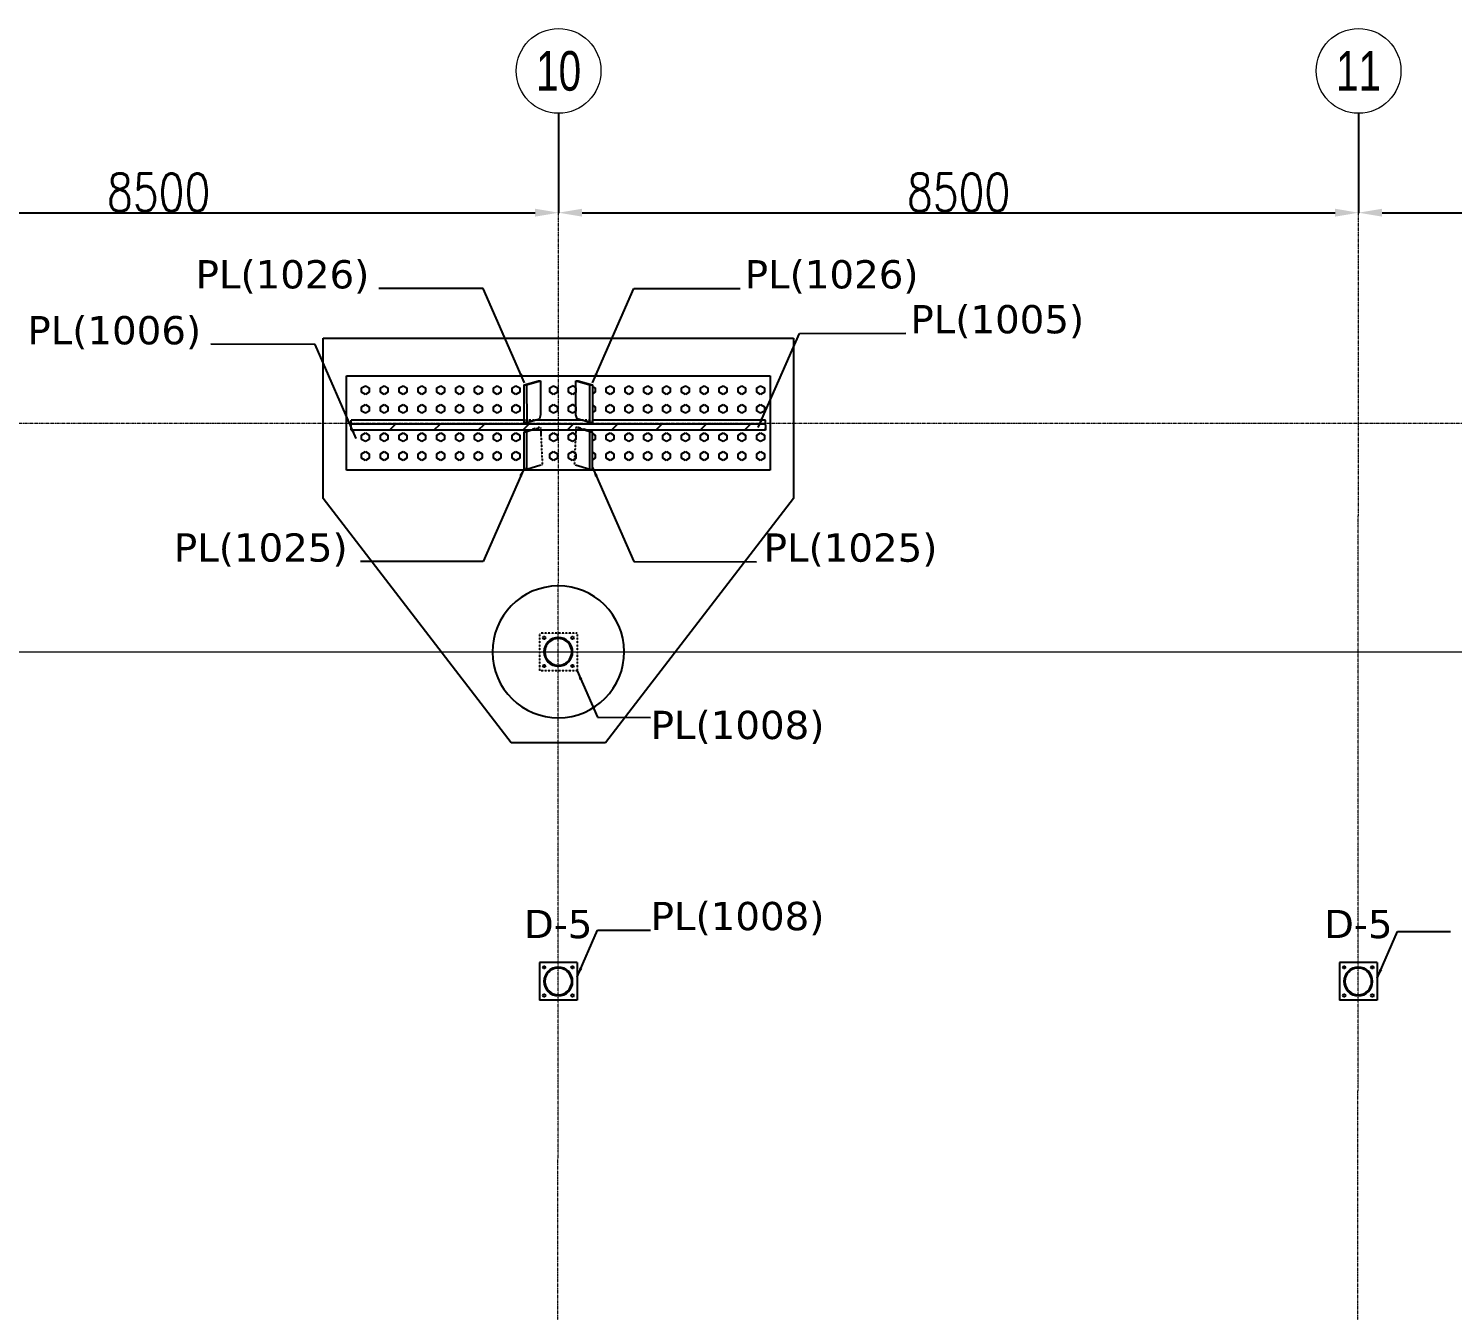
# Model space of a CAD drawing. Header units: millimetres. Extents: x -9024 to 102491, y -15825 to 35267.
# Drawn here: x 36712 to 51843, y 20935 to 34550 of the extents above; entities that cross this region are included whole.
import ezdxf
from ezdxf.enums import TextEntityAlignment as Align

# ---------------------------------------------------------------- set-up
doc = ezdxf.new("R2010")
doc.units = ezdxf.units.MM
doc.linetypes.add('DXK_LINE_DOT2', pattern=[3.9198, 1.9599, -1.9599])
doc.linetypes.add('Grid Line', pattern=[3.33375, 1.905, -0.47625, 0.47625, -0.47625])
doc.layers.add('COTAS', color=8, linetype='Continuous')
doc.layers.add('TEXTO GENERAL', color=3, linetype='Continuous')
doc.layers.add('E_EJES', color=8, linetype='Continuous', lineweight=9)
doc.layers.add('E_EJES-1', color=8, linetype='Grid Line', lineweight=9)
doc.styles.add('CNI_COTAS', font='romans.shx', dxfattribs={"width": 0.8})
doc.styles.add('Swis721 LtCn BT_1', font='swisscl.ttf', dxfattribs={"height": 0.42})
doc.styles.add('TEXTO GENERAL', font='verdana.ttf', dxfattribs={"height": 0.9})
doc.dimstyles.new('1.3', dxfattribs={"dimscale": 0, "dimtxt": 25, "dimasz": 100, "dimexe": 4, "dimexo": 4, "dimgap": 9, "dimtad": 1, "dimdec": 0, "dimzin": 4, "dimdsep": 46, "dimtxsty": 'CNI_COTAS', "dimcen": 0, "dimclrd": 256, "dimclrt": 3, "dimadec": 0, "dimazin": 0, "dimtfac": 1, "dimtdec": 0, "dimtmove": 2, "dimatfit": 0, "dimfxl": 0.05, "dimtolj": 1, "dimtzin": 0, "dimarcsym": 0})
doc.dimstyles.new('1.5', dxfattribs={"dimscale": 0, "dimtxt": 400, "dimasz": 250, "dimexe": 4, "dimexo": 4, "dimgap": 15, "dimtad": 1, "dimdec": 0, "dimzin": 4, "dimdsep": 46, "dimtxsty": 'CNI_COTAS', "dimcen": 0, "dimclrd": 256, "dimclrt": 3, "dimadec": 0, "dimazin": 0, "dimtfac": 1, "dimtdec": 0, "dimtmove": 2, "dimatfit": 0, "dimfxl": 0.05, "dimtolj": 1, "dimtzin": 0, "dimarcsym": 0})

# ---------------------------------------------------------------- blocks, each defined once
blk = doc.blocks.new('Grid - CNI_NOMBRE EJES-372759-_26_00m_LOC COLUMNAS Y MUROS PISO 7')
at = {"layer": 'E_EJES'}
blk.add_circle((0, 0), 0.003, dxfattribs=at)
blk = doc.blocks.new('*D565')
at = {"layer": 'COTAS', "color": 0, "lineweight": -2, "transparency": 16777216}
for p, q in [((33845, 33646), (33845, 32590)), ((42345, 33646), (42345, 32590))]:
    blk.add_line(p, q, dxfattribs=at)
at = {"layer": 'COTAS', "lineweight": -2, "transparency": 16777216}
blk.add_line((34095, 32594), (42095, 32594), dxfattribs=at)
at = {"layer": 'COTAS', "transparency": 16777216}
for points in [[(34095, 32636), (34095, 32552), (33845, 32594)], [(42095, 32636), (42095, 32552), (42345, 32594)]]:
    blk.add_solid(points, dxfattribs=at)
at = {"layer": 'Defpoints', "color": 0, "transparency": 16777216}
for p in [(33845, 33650), (42345, 33650), (42345, 32594)]:
    blk.add_point(p, dxfattribs=at)
at = {"layer": 'COTAS', "color": 3, "transparency": 16777216, "insert": (38095, 32809), "char_height": 400, "attachment_point": 5, "style": 'CNI_COTAS'}
blk.add_mtext('\\A1;8500', dxfattribs=at)
blk = doc.blocks.new('*D566')
at = {"layer": 'COTAS', "color": 0, "lineweight": -2, "transparency": 16777216}
for p, q in [((42345, 33646), (42345, 32590)), ((50845, 33646), (50845, 32590))]:
    blk.add_line(p, q, dxfattribs=at)
at = {"layer": 'COTAS', "lineweight": -2, "transparency": 16777216}
blk.add_line((42595, 32594), (50595, 32594), dxfattribs=at)
at = {"layer": 'COTAS', "transparency": 16777216}
for points in [[(42595, 32636), (42595, 32552), (42345, 32594)], [(50595, 32636), (50595, 32552), (50845, 32594)]]:
    blk.add_solid(points, dxfattribs=at)
at = {"layer": 'Defpoints', "color": 0, "transparency": 16777216}
for p in [(42345, 33650), (50845, 33650), (50845, 32594)]:
    blk.add_point(p, dxfattribs=at)
at = {"layer": 'COTAS', "color": 3, "transparency": 16777216, "insert": (46595, 32809), "char_height": 400, "attachment_point": 5, "style": 'CNI_COTAS'}
blk.add_mtext('\\A1;8500', dxfattribs=at)
blk = doc.blocks.new('*D567')
at = {"layer": 'COTAS', "color": 0, "lineweight": -2, "transparency": 16777216}
for p, q in [((50845, 33646), (50845, 32590)), ((59345, 33641), (59345, 32590))]:
    blk.add_line(p, q, dxfattribs=at)
at = {"layer": 'COTAS', "lineweight": -2, "transparency": 16777216}
blk.add_line((51095, 32594), (59095, 32594), dxfattribs=at)
at = {"layer": 'COTAS', "transparency": 16777216}
for points in [[(51095, 32636), (51095, 32552), (50845, 32594)], [(59095, 32636), (59095, 32552), (59345, 32594)]]:
    blk.add_solid(points, dxfattribs=at)
at = {"layer": 'Defpoints', "color": 0, "transparency": 16777216}
for p in [(50845, 33650), (59345, 33645), (59345, 32594)]:
    blk.add_point(p, dxfattribs=at)
at = {"layer": 'COTAS', "color": 3, "transparency": 16777216, "insert": (55095, 32809), "char_height": 400, "attachment_point": 5, "style": 'CNI_COTAS'}
blk.add_mtext('\\A1;8500', dxfattribs=at)

msp = doc.modelspace()

# ---------------------------------------------------------------- hatches: boundary and pattern name
at = {"linetype": 'Continuous'}
h = msp.add_hatch(dxfattribs=at)
h.set_pattern_fill('', scale=105, style=0, pattern_type=0)
h.set_pattern_definition([(45, (40141.58, 30348.73), (-235.732, 235.732), [])])
h.paths.add_polyline_path([(44541.6, 30348.7), (40141.6, 30348.7), (40141.6, 30338.3), (40143.9, 30284.5), (44539.2, 30284.5), (44541.6, 30338.3)])
h = msp.add_hatch(dxfattribs=at)
h.set_pattern_fill('', scale=105, style=0, pattern_type=0)
h.set_pattern_definition([(45, (42490.95, 27959.75), (-235.73, 235.73), [])])
h.paths.add_polyline_path([(42493.9, 27930), (42490.9, 27959.8), (42482.3, 27988.4), (42468.2, 28014.7), (42449.2, 28037.8), (42426.1, 28056.8), (42399.7, 28070.9), (42371.1, 28079.6), (42341.4, 28082.5), (42311.6, 28079.6), (42283, 28070.9), (42256.7, 28056.8), (42233.5, 28037.8), (42214.6, 28014.7), (42200.5, 27988.4), (42191.8, 27959.8), (42188.9, 27930), (42191.8, 27900.2), (42200.5, 27871.6), (42214.6, 27845.3), (42233.5, 27822.2), (42256.7, 27803.2), (42283, 27789.1), (42311.6, 27780.4), (42341.4, 27777.5), (42371.1, 27780.4), (42399.7, 27789.1), (42426.1, 27803.2), (42449.2, 27822.2), (42468.2, 27845.3), (42482.3, 27871.6), (42490.9, 27900.2)])
h.paths.add_polyline_path([(42473, 27875.5), (42459.9, 27850.8), (42442.1, 27829.2), (42420.5, 27811.5), (42395.9, 27798.3), (42369.2, 27790.2), (42341.4, 27787.5), (42313.6, 27790.2), (42286.8, 27798.3), (42262.2, 27811.5), (42240.6, 27829.2), (42222.9, 27850.8), (42209.7, 27875.5), (42201.6, 27902.2), (42198.9, 27930), (42201.6, 27957.8), (42209.7, 27984.5), (42222.9, 28009.2), (42240.6, 28030.8), (42262.2, 28048.5), (42286.8, 28061.7), (42313.6, 28069.8), (42341.4, 28072.5), (42369.2, 28069.8), (42395.9, 28061.7), (42420.5, 28048.5), (42442.1, 28030.8), (42459.9, 28009.2), (42473, 27984.5), (42481.1, 27957.8), (42483.9, 27930), (42481.1, 27902.2)])
h = msp.add_hatch(color=96, dxfattribs=at)
h.paths.add_polyline_path([(42493.9, 24429.9), (42490.9, 24459.7), (42482.3, 24488.3), (42468.2, 24514.6), (42449.2, 24537.7), (42426.1, 24556.7), (42399.7, 24570.8), (42371.1, 24579.5), (42341.4, 24582.4), (42311.6, 24579.5), (42283, 24570.8), (42256.7, 24556.7), (42233.5, 24537.7), (42214.6, 24514.6), (42200.5, 24488.3), (42191.8, 24459.7), (42188.9, 24429.9), (42191.8, 24400.1), (42200.5, 24371.5), (42214.6, 24345.2), (42233.5, 24322.1), (42256.7, 24303.1), (42283, 24289), (42311.6, 24280.3), (42341.4, 24277.4), (42371.1, 24280.3), (42399.7, 24289), (42426.1, 24303.1), (42449.2, 24322.1), (42468.2, 24345.2), (42482.3, 24371.5), (42490.9, 24400.1)])
h.paths.add_polyline_path([(42473, 24375.4), (42459.9, 24350.7), (42442.1, 24329.1), (42420.5, 24311.4), (42395.9, 24298.2), (42369.2, 24290.1), (42341.4, 24287.4), (42313.6, 24290.1), (42286.8, 24298.2), (42262.2, 24311.4), (42240.6, 24329.1), (42222.9, 24350.7), (42209.7, 24375.4), (42201.6, 24402.1), (42198.9, 24429.9), (42201.6, 24457.7), (42209.7, 24484.4), (42222.9, 24509.1), (42240.6, 24530.7), (42262.2, 24548.4), (42286.8, 24561.6), (42313.6, 24569.7), (42341.4, 24572.4), (42369.2, 24569.7), (42395.9, 24561.6), (42420.5, 24548.4), (42442.1, 24530.7), (42459.9, 24509.1), (42473, 24484.4), (42481.1, 24457.7), (42483.9, 24429.9), (42481.1, 24402.1)])
h = msp.add_hatch(color=96, dxfattribs=at)
h.paths.add_polyline_path([(50993.9, 24429.9), (50990.9, 24459.7), (50982.3, 24488.3), (50968.2, 24514.6), (50949.2, 24537.7), (50926.1, 24556.7), (50899.7, 24570.8), (50871.1, 24579.5), (50841.4, 24582.4), (50811.6, 24579.5), (50783, 24570.8), (50756.7, 24556.7), (50733.5, 24537.7), (50714.6, 24514.6), (50700.5, 24488.3), (50691.8, 24459.7), (50688.9, 24429.9), (50691.8, 24400.1), (50700.5, 24371.5), (50714.6, 24345.2), (50733.5, 24322.1), (50756.7, 24303.1), (50783, 24289), (50811.6, 24280.3), (50841.4, 24277.4), (50871.1, 24280.3), (50899.7, 24289), (50926.1, 24303.1), (50949.2, 24322.1), (50968.2, 24345.2), (50982.3, 24371.5), (50990.9, 24400.1)])
h.paths.add_polyline_path([(50973, 24375.4), (50959.9, 24350.7), (50942.1, 24329.1), (50920.5, 24311.4), (50895.9, 24298.2), (50869.2, 24290.1), (50841.4, 24287.4), (50813.6, 24290.1), (50786.8, 24298.2), (50762.2, 24311.4), (50740.6, 24329.1), (50722.9, 24350.7), (50709.7, 24375.4), (50701.6, 24402.1), (50698.9, 24429.9), (50701.6, 24457.7), (50709.7, 24484.4), (50722.9, 24509.1), (50740.6, 24530.7), (50762.2, 24548.4), (50786.8, 24561.6), (50813.6, 24569.7), (50841.4, 24572.4), (50869.2, 24569.7), (50895.9, 24561.6), (50920.5, 24548.4), (50942.1, 24530.7), (50959.9, 24509.1), (50973, 24484.4), (50981.1, 24457.7), (50983.9, 24429.9), (50981.1, 24402.1)])

# ---------------------------------------------------------------- linework, layer by layer
at = {"color": 2, "linetype": 'Continuous'}
for p, q in [((39841.6, 29560), (39841.6, 31260)), ((39841.6, 31260), (44841.2, 31260)), ((44841.2, 31260), (44841.2, 29560)), ((40091.6, 29860), (40091.6, 30860)), ((40091.6, 30860), (44591.6, 30860)), ((41979.2, 30764.9), (42129.3, 30808.7)), ((41979.2, 30764.9), (42005.3, 30765.5)), ((41979.3, 30364.4), (41979.2, 30764.9)), ((42005.3, 30765.5), (42153.2, 30808.7)), ((42005.3, 30765.5), (42005.5, 30365.1)), ((42129.3, 30808.7), (42153.2, 30808.7)), ((42153.2, 30808.7), (42154, 30448.7)), ((42528.8, 30448.7), (42529.5, 30808.7)), ((42529.5, 30808.7), (42553.5, 30808.7)), ((42529.5, 30808.7), (42677.4, 30765.5)), ((42553.5, 30808.7), (42703.5, 30764.9)), ((42677.3, 30365.1), (42677.4, 30765.5)), ((42677.4, 30765.5), (42703.5, 30764.9)), ((42703.5, 30764.9), (42703.4, 30364.4)), ((44591.6, 30860), (44591.6, 29860)), ((42154, 30448.7), (42142.5, 30405.3)), ((42540.3, 30405.3), (42528.8, 30448.7)), ((40141.6, 30348.7), (40141.6, 30391.9)), ((41979.3, 30391.9), (40141.6, 30391.9)), ((40141.6, 30338.3), (40141.6, 30348.7)), ((44541.6, 30348.7), (40141.6, 30348.7)), ((40141.6, 30284.9), (40141.6, 30338.3)), ((40143.9, 30284.5), (40141.6, 30338.3)), ((40143.9, 30284.5), (40141.6, 30284.9)), ((44539.2, 30284.5), (40143.9, 30284.5)), ((42005.5, 30365.1), (41979.3, 30364.4)), ((42037.9, 30284.5), (41979.4, 30267)), ((41979.4, 30267), (42005.5, 30267.6)), ((41979.4, 29865.5), (41979.4, 30267)), ((42005.5, 30365.1), (42142.5, 30405.3)), ((42061.8, 30284.5), (42005.5, 30267.6)), ((42005.5, 29866.1), (42005.5, 30267.6)), ((42586, 30391.9), (42096.8, 30391.9)), ((42154.5, 30284.5), (42157.2, 30226.8)), ((42528.2, 30284.5), (42525.6, 30226.8)), ((42677.3, 30365.1), (42540.3, 30405.3)), ((42677.3, 30267.6), (42620.9, 30284.5)), ((42703.4, 30267), (42644.8, 30284.5)), ((42703.4, 30364.4), (42677.3, 30365.1)), ((42677.3, 29866.1), (42677.3, 30267.6)), ((42677.3, 30267.6), (42703.4, 30267)), ((44541.6, 30391.9), (42703.4, 30391.9)), ((42703.4, 29865.5), (42703.4, 30267)), ((44541.6, 30338.3), (44539.2, 30284.5)), ((44541.6, 30284.9), (44539.2, 30284.5)), ((44541.6, 30348.7), (44541.6, 30391.9)), ((44541.6, 30338.3), (44541.6, 30348.7)), ((44541.6, 30338.3), (44541.6, 30284.9)), ((44591.6, 29860), (40091.6, 29860)), ((41979.4, 29865.5), (42005.5, 29866.1)), ((42157.2, 29911.5), (42005.5, 29866.1)), ((42677.3, 29866.1), (42525.6, 29911.5)), ((42677.3, 29866.1), (42703.4, 29865.5)), ((41841.4, 26963), (39841.6, 29560)), ((44841.2, 29560), (42841.4, 26963)), ((42841.4, 26963), (41841.4, 26963)), ((42541.4, 24629.9), (42141.4, 24629.9)), ((42141.4, 24629.9), (42141.4, 24229.9)), ((42541.4, 24629.9), (42541.4, 24229.9)), ((51041.4, 24629.9), (50641.4, 24629.9)), ((50641.4, 24629.9), (50641.4, 24229.9)), ((51041.4, 24629.9), (51041.4, 24229.9)), ((42541.4, 24229.9), (42141.4, 24229.9)), ((51041.4, 24229.9), (50641.4, 24229.9))]:
    msp.add_line(p, q, dxfattribs=at)
at = {"color": 7, "linetype": 'DXK_LINE_DOT2'}
for p, q in [((40091.6, 29860), (40091.6, 30860)), ((40091.6, 30860), (44591.6, 30860)), ((44591.6, 30860), (44591.6, 29860)), ((42096.8, 30391.9), (41979.3, 30391.9)), ((42129.4, 30311.8), (42037.9, 30284.5)), ((42153.3, 30311.8), (42061.8, 30284.5)), ((42153.3, 30311.8), (42129.4, 30311.8)), ((42153.3, 30311.8), (42154.5, 30284.5)), ((42529.5, 30311.8), (42528.2, 30284.5)), ((42553.4, 30311.8), (42529.5, 30311.8)), ((42620.9, 30284.5), (42529.5, 30311.8)), ((42644.8, 30284.5), (42553.4, 30311.8)), ((42703.4, 30391.9), (42586, 30391.9)), ((42157.2, 30226.8), (42171.5, 29915.8)), ((42525.6, 30226.8), (42511.2, 29915.8)), ((44591.6, 29860), (40091.6, 29860)), ((42171.5, 29915.8), (42157.2, 29911.5)), ((42525.6, 29911.5), (42511.2, 29915.8)), ((42541.4, 28130), (42141.4, 28130)), ((42141.4, 28130), (42141.4, 27730)), ((42541.4, 28130), (42541.4, 27730)), ((42541.4, 27730), (42141.4, 27730))]:
    msp.add_line(p, q, dxfattribs=at)
at = {"color": 7, "linetype": 'Continuous'}
for p, q in [((40251.6, 30733.1), (40291.6, 30756.2)), ((40251.6, 30686.9), (40251.6, 30733.1)), ((40291.6, 30756.2), (40331.6, 30733.1)), ((40331.6, 30733.1), (40331.6, 30686.9)), ((40451.6, 30733.1), (40491.6, 30756.2)), ((40451.6, 30686.9), (40451.6, 30733.1)), ((40491.6, 30756.2), (40531.6, 30733.1)), ((40531.6, 30733.1), (40531.6, 30686.9)), ((40651.6, 30733.1), (40691.6, 30756.2)), ((40651.6, 30686.9), (40651.6, 30733.1)), ((40691.6, 30756.2), (40731.6, 30733.1)), ((40731.6, 30733.1), (40731.6, 30686.9)), ((40851.6, 30733.1), (40891.6, 30756.2)), ((40851.6, 30686.9), (40851.6, 30733.1)), ((40891.6, 30756.2), (40931.6, 30733.1)), ((40931.6, 30733.1), (40931.6, 30686.9)), ((41051.6, 30733.1), (41091.6, 30756.2)), ((41051.6, 30686.9), (41051.6, 30733.1)), ((41091.6, 30756.2), (41131.6, 30733.1)), ((41131.6, 30733.1), (41131.6, 30686.9)), ((41251.6, 30733.1), (41291.6, 30756.2)), ((41251.6, 30686.9), (41251.6, 30733.1)), ((41291.6, 30756.2), (41331.6, 30733.1)), ((41331.6, 30733.1), (41331.6, 30686.9)), ((41451.6, 30733.1), (41491.6, 30756.2)), ((41451.6, 30686.9), (41451.6, 30733.1)), ((41491.6, 30756.2), (41531.6, 30733.1)), ((41531.6, 30733.1), (41531.6, 30686.9)), ((41651.6, 30733.1), (41691.6, 30756.2)), ((41651.6, 30686.9), (41651.6, 30733.1)), ((41691.6, 30756.2), (41731.6, 30733.1)), ((41731.6, 30733.1), (41731.6, 30686.9)), ((41851.6, 30733.1), (41891.6, 30756.2)), ((41851.6, 30686.9), (41851.6, 30733.1)), ((41891.6, 30756.2), (41931.6, 30733.1)), ((41931.6, 30733.1), (41931.6, 30686.9)), ((42251.6, 30733.1), (42291.6, 30756.2)), ((42251.6, 30686.9), (42251.6, 30733.1)), ((42291.6, 30756.2), (42331.6, 30733.1)), ((42331.6, 30733.1), (42331.6, 30686.9)), ((42451.6, 30733.1), (42491.6, 30756.2)), ((42451.6, 30686.9), (42451.6, 30733.1)), ((42531.6, 30733.1), (42491.6, 30756.2)), ((42531.6, 30686.9), (42531.6, 30733.1)), ((42703.5, 30749.3), (42731.6, 30733.1)), ((42731.6, 30733.1), (42731.6, 30686.9)), ((42851.6, 30733.1), (42891.6, 30756.2)), ((42851.6, 30686.9), (42851.6, 30733.1)), ((42891.6, 30756.2), (42931.6, 30733.1)), ((42931.6, 30733.1), (42931.6, 30686.9)), ((43051.6, 30733.1), (43091.6, 30756.2)), ((43051.6, 30686.9), (43051.6, 30733.1)), ((43091.6, 30756.2), (43131.6, 30733.1)), ((43131.6, 30733.1), (43131.6, 30686.9)), ((43251.6, 30733.1), (43291.6, 30756.2)), ((43251.6, 30686.9), (43251.6, 30733.1)), ((43291.6, 30756.2), (43331.6, 30733.1)), ((43331.6, 30733.1), (43331.6, 30686.9)), ((43451.6, 30733.1), (43491.6, 30756.2)), ((43451.6, 30686.9), (43451.6, 30733.1)), ((43491.6, 30756.2), (43531.6, 30733.1)), ((43531.6, 30733.1), (43531.6, 30686.9)), ((43651.6, 30733.1), (43691.6, 30756.2)), ((43651.6, 30686.9), (43651.6, 30733.1)), ((43691.6, 30756.2), (43731.6, 30733.1)), ((43731.6, 30733.1), (43731.6, 30686.9)), ((43851.6, 30733.1), (43891.6, 30756.2)), ((43851.6, 30686.9), (43851.6, 30733.1)), ((43891.6, 30756.2), (43931.6, 30733.1)), ((43931.6, 30733.1), (43931.6, 30686.9)), ((44051.6, 30733.1), (44091.6, 30756.2)), ((44051.6, 30686.9), (44051.6, 30733.1)), ((44091.6, 30756.2), (44131.6, 30733.1)), ((44131.6, 30733.1), (44131.6, 30686.9)), ((44251.6, 30733.1), (44291.6, 30756.2)), ((44251.6, 30686.9), (44251.6, 30733.1)), ((44291.6, 30756.2), (44331.6, 30733.1)), ((44331.6, 30733.1), (44331.6, 30686.9)), ((44451.6, 30733.1), (44491.6, 30756.2)), ((44451.6, 30686.9), (44451.6, 30733.1)), ((44491.6, 30756.2), (44531.6, 30733.1)), ((44531.6, 30733.1), (44531.6, 30686.9)), ((40291.6, 30663.8), (40251.6, 30686.9)), ((40331.6, 30686.9), (40291.6, 30663.8)), ((40491.6, 30663.8), (40451.6, 30686.9)), ((40531.6, 30686.9), (40491.6, 30663.8)), ((40691.6, 30663.8), (40651.6, 30686.9)), ((40731.6, 30686.9), (40691.6, 30663.8)), ((40891.6, 30663.8), (40851.6, 30686.9)), ((40931.6, 30686.9), (40891.6, 30663.8)), ((41091.6, 30663.8), (41051.6, 30686.9)), ((41131.6, 30686.9), (41091.6, 30663.8)), ((41291.6, 30663.8), (41251.6, 30686.9)), ((41331.6, 30686.9), (41291.6, 30663.8)), ((41491.6, 30663.8), (41451.6, 30686.9)), ((41531.6, 30686.9), (41491.6, 30663.8)), ((41691.6, 30663.8), (41651.6, 30686.9)), ((41731.6, 30686.9), (41691.6, 30663.8)), ((41891.6, 30663.8), (41851.6, 30686.9)), ((41931.6, 30686.9), (41891.6, 30663.8)), ((42291.6, 30663.8), (42251.6, 30686.9)), ((42331.6, 30686.9), (42291.6, 30663.8)), ((42491.6, 30663.8), (42451.6, 30686.9)), ((42531.6, 30686.9), (42491.6, 30663.8)), ((42731.6, 30686.9), (42703.5, 30670.7)), ((42891.6, 30663.8), (42851.6, 30686.9)), ((42931.6, 30686.9), (42891.6, 30663.8)), ((43091.6, 30663.8), (43051.6, 30686.9)), ((43131.6, 30686.9), (43091.6, 30663.8)), ((43291.6, 30663.8), (43251.6, 30686.9)), ((43331.6, 30686.9), (43291.6, 30663.8)), ((43491.6, 30663.8), (43451.6, 30686.9)), ((43531.6, 30686.9), (43491.6, 30663.8)), ((43691.6, 30663.8), (43651.6, 30686.9)), ((43731.6, 30686.9), (43691.6, 30663.8)), ((43891.6, 30663.8), (43851.6, 30686.9)), ((43931.6, 30686.9), (43891.6, 30663.8)), ((44091.6, 30663.8), (44051.6, 30686.9)), ((44131.6, 30686.9), (44091.6, 30663.8)), ((44291.6, 30663.8), (44251.6, 30686.9)), ((44331.6, 30686.9), (44291.6, 30663.8)), ((44491.6, 30663.8), (44451.6, 30686.9)), ((44531.6, 30686.9), (44491.6, 30663.8)), ((40251.6, 30533.1), (40291.6, 30556.2)), ((40251.6, 30486.9), (40251.6, 30533.1)), ((40291.6, 30463.8), (40251.6, 30486.9)), ((40291.6, 30556.2), (40331.6, 30533.1)), ((40331.6, 30486.9), (40291.6, 30463.8)), ((40331.6, 30533.1), (40331.6, 30486.9)), ((40451.6, 30533.1), (40491.6, 30556.2)), ((40451.6, 30486.9), (40451.6, 30533.1)), ((40491.6, 30463.8), (40451.6, 30486.9)), ((40491.6, 30556.2), (40531.6, 30533.1)), ((40531.6, 30486.9), (40491.6, 30463.8)), ((40531.6, 30533.1), (40531.6, 30486.9)), ((40651.6, 30533.1), (40691.6, 30556.2)), ((40651.6, 30486.9), (40651.6, 30533.1)), ((40691.6, 30463.8), (40651.6, 30486.9)), ((40691.6, 30556.2), (40731.6, 30533.1)), ((40731.6, 30486.9), (40691.6, 30463.8)), ((40731.6, 30533.1), (40731.6, 30486.9)), ((40851.6, 30533.1), (40891.6, 30556.2)), ((40851.6, 30486.9), (40851.6, 30533.1)), ((40891.6, 30463.8), (40851.6, 30486.9)), ((40891.6, 30556.2), (40931.6, 30533.1)), ((40931.6, 30486.9), (40891.6, 30463.8)), ((40931.6, 30533.1), (40931.6, 30486.9)), ((41051.6, 30533.1), (41091.6, 30556.2)), ((41051.6, 30486.9), (41051.6, 30533.1)), ((41091.6, 30463.8), (41051.6, 30486.9)), ((41091.6, 30556.2), (41131.6, 30533.1)), ((41131.6, 30486.9), (41091.6, 30463.8)), ((41131.6, 30533.1), (41131.6, 30486.9)), ((41251.6, 30533.1), (41291.6, 30556.2)), ((41251.6, 30486.9), (41251.6, 30533.1)), ((41291.6, 30463.8), (41251.6, 30486.9)), ((41291.6, 30556.2), (41331.6, 30533.1)), ((41331.6, 30486.9), (41291.6, 30463.8)), ((41331.6, 30533.1), (41331.6, 30486.9)), ((41451.6, 30533.1), (41491.6, 30556.2)), ((41451.6, 30486.9), (41451.6, 30533.1)), ((41491.6, 30463.8), (41451.6, 30486.9)), ((41491.6, 30556.2), (41531.6, 30533.1)), ((41531.6, 30486.9), (41491.6, 30463.8)), ((41531.6, 30533.1), (41531.6, 30486.9)), ((41651.6, 30533.1), (41691.6, 30556.2)), ((41651.6, 30486.9), (41651.6, 30533.1)), ((41691.6, 30463.8), (41651.6, 30486.9)), ((41691.6, 30556.2), (41731.6, 30533.1)), ((41731.6, 30486.9), (41691.6, 30463.8)), ((41731.6, 30533.1), (41731.6, 30486.9)), ((41851.6, 30533.1), (41891.6, 30556.2)), ((41851.6, 30486.9), (41851.6, 30533.1)), ((41891.6, 30463.8), (41851.6, 30486.9)), ((41891.6, 30556.2), (41931.6, 30533.1)), ((41931.6, 30486.9), (41891.6, 30463.8)), ((41931.6, 30533.1), (41931.6, 30486.9)), ((42251.6, 30533.1), (42291.6, 30556.2)), ((42251.6, 30486.9), (42251.6, 30533.1)), ((42291.6, 30463.8), (42251.6, 30486.9)), ((42291.6, 30556.2), (42331.6, 30533.1)), ((42331.6, 30486.9), (42291.6, 30463.8)), ((42331.6, 30533.1), (42331.6, 30486.9)), ((42451.6, 30533.1), (42491.6, 30556.2)), ((42451.6, 30486.9), (42451.6, 30533.1)), ((42491.6, 30463.8), (42451.6, 30486.9)), ((42531.6, 30533.1), (42491.6, 30556.2)), ((42531.6, 30486.9), (42491.6, 30463.8)), ((42531.6, 30486.9), (42531.6, 30533.1)), ((42703.5, 30549.3), (42731.6, 30533.1)), ((42731.6, 30486.9), (42703.5, 30470.7)), ((42731.6, 30533.1), (42731.6, 30486.9)), ((42851.6, 30533.1), (42891.6, 30556.2)), ((42851.6, 30486.9), (42851.6, 30533.1)), ((42891.6, 30463.8), (42851.6, 30486.9)), ((42891.6, 30556.2), (42931.6, 30533.1)), ((42931.6, 30486.9), (42891.6, 30463.8)), ((42931.6, 30533.1), (42931.6, 30486.9)), ((43051.6, 30533.1), (43091.6, 30556.2)), ((43051.6, 30486.9), (43051.6, 30533.1)), ((43091.6, 30463.8), (43051.6, 30486.9)), ((43091.6, 30556.2), (43131.6, 30533.1)), ((43131.6, 30486.9), (43091.6, 30463.8)), ((43131.6, 30533.1), (43131.6, 30486.9)), ((43251.6, 30533.1), (43291.6, 30556.2)), ((43251.6, 30486.9), (43251.6, 30533.1)), ((43291.6, 30463.8), (43251.6, 30486.9)), ((43291.6, 30556.2), (43331.6, 30533.1)), ((43331.6, 30486.9), (43291.6, 30463.8)), ((43331.6, 30533.1), (43331.6, 30486.9)), ((43451.6, 30533.1), (43491.6, 30556.2)), ((43451.6, 30486.9), (43451.6, 30533.1)), ((43491.6, 30463.8), (43451.6, 30486.9)), ((43491.6, 30556.2), (43531.6, 30533.1)), ((43531.6, 30486.9), (43491.6, 30463.8)), ((43531.6, 30533.1), (43531.6, 30486.9)), ((43651.6, 30533.1), (43691.6, 30556.2)), ((43651.6, 30486.9), (43651.6, 30533.1)), ((43691.6, 30463.8), (43651.6, 30486.9)), ((43691.6, 30556.2), (43731.6, 30533.1)), ((43731.6, 30486.9), (43691.6, 30463.8)), ((43731.6, 30533.1), (43731.6, 30486.9)), ((43851.6, 30533.1), (43891.6, 30556.2)), ((43851.6, 30486.9), (43851.6, 30533.1)), ((43891.6, 30463.8), (43851.6, 30486.9)), ((43891.6, 30556.2), (43931.6, 30533.1)), ((43931.6, 30486.9), (43891.6, 30463.8)), ((43931.6, 30533.1), (43931.6, 30486.9)), ((44051.6, 30533.1), (44091.6, 30556.2)), ((44051.6, 30486.9), (44051.6, 30533.1)), ((44091.6, 30463.8), (44051.6, 30486.9)), ((44091.6, 30556.2), (44131.6, 30533.1)), ((44131.6, 30486.9), (44091.6, 30463.8)), ((44131.6, 30533.1), (44131.6, 30486.9)), ((44251.6, 30533.1), (44291.6, 30556.2)), ((44251.6, 30486.9), (44251.6, 30533.1)), ((44291.6, 30463.8), (44251.6, 30486.9)), ((44291.6, 30556.2), (44331.6, 30533.1)), ((44331.6, 30486.9), (44291.6, 30463.8)), ((44331.6, 30533.1), (44331.6, 30486.9)), ((44451.6, 30533.1), (44491.6, 30556.2)), ((44451.6, 30486.9), (44451.6, 30533.1)), ((44491.6, 30463.8), (44451.6, 30486.9)), ((44491.6, 30556.2), (44531.6, 30533.1)), ((44531.6, 30486.9), (44491.6, 30463.8)), ((44531.6, 30533.1), (44531.6, 30486.9)), ((40251.6, 30233.1), (40291.6, 30256.2)), ((40251.6, 30186.9), (40251.6, 30233.1)), ((40291.6, 30163.8), (40251.6, 30186.9)), ((40291.6, 30256.2), (40331.6, 30233.1)), ((40331.6, 30186.9), (40291.6, 30163.8)), ((40331.6, 30233.1), (40331.6, 30186.9)), ((40451.6, 30233.1), (40491.6, 30256.2)), ((40451.6, 30186.9), (40451.6, 30233.1)), ((40491.6, 30163.8), (40451.6, 30186.9)), ((40491.6, 30256.2), (40531.6, 30233.1)), ((40531.6, 30186.9), (40491.6, 30163.8)), ((40531.6, 30233.1), (40531.6, 30186.9)), ((40651.6, 30233.1), (40691.6, 30256.2)), ((40651.6, 30186.9), (40651.6, 30233.1)), ((40691.6, 30163.8), (40651.6, 30186.9)), ((40691.6, 30256.2), (40731.6, 30233.1)), ((40731.6, 30186.9), (40691.6, 30163.8)), ((40731.6, 30233.1), (40731.6, 30186.9)), ((40851.6, 30233.1), (40891.6, 30256.2)), ((40851.6, 30186.9), (40851.6, 30233.1)), ((40891.6, 30163.8), (40851.6, 30186.9)), ((40891.6, 30256.2), (40931.6, 30233.1)), ((40931.6, 30186.9), (40891.6, 30163.8)), ((40931.6, 30233.1), (40931.6, 30186.9)), ((41051.6, 30233.1), (41091.6, 30256.2)), ((41051.6, 30186.9), (41051.6, 30233.1)), ((41091.6, 30163.8), (41051.6, 30186.9)), ((41091.6, 30256.2), (41131.6, 30233.1)), ((41131.6, 30186.9), (41091.6, 30163.8)), ((41131.6, 30233.1), (41131.6, 30186.9)), ((41251.6, 30233.1), (41291.6, 30256.2)), ((41251.6, 30186.9), (41251.6, 30233.1)), ((41291.6, 30163.8), (41251.6, 30186.9)), ((41291.6, 30256.2), (41331.6, 30233.1)), ((41331.6, 30186.9), (41291.6, 30163.8)), ((41331.6, 30233.1), (41331.6, 30186.9)), ((41451.6, 30233.1), (41491.6, 30256.2)), ((41451.6, 30186.9), (41451.6, 30233.1)), ((41491.6, 30163.8), (41451.6, 30186.9)), ((41491.6, 30256.2), (41531.6, 30233.1)), ((41531.6, 30186.9), (41491.6, 30163.8)), ((41531.6, 30233.1), (41531.6, 30186.9)), ((41651.6, 30233.1), (41691.6, 30256.2)), ((41651.6, 30186.9), (41651.6, 30233.1)), ((41691.6, 30163.8), (41651.6, 30186.9)), ((41691.6, 30256.2), (41731.6, 30233.1)), ((41731.6, 30186.9), (41691.6, 30163.8)), ((41731.6, 30233.1), (41731.6, 30186.9)), ((41851.6, 30233.1), (41891.6, 30256.2)), ((41851.6, 30186.9), (41851.6, 30233.1)), ((41891.6, 30163.8), (41851.6, 30186.9)), ((41891.6, 30256.2), (41931.6, 30233.1)), ((41931.6, 30186.9), (41891.6, 30163.8)), ((41931.6, 30233.1), (41931.6, 30186.9)), ((42251.6, 30233.1), (42291.6, 30256.2)), ((42251.6, 30186.9), (42251.6, 30233.1)), ((42291.6, 30163.8), (42251.6, 30186.9)), ((42291.6, 30256.2), (42331.6, 30233.1)), ((42331.6, 30186.9), (42291.6, 30163.8)), ((42331.6, 30233.1), (42331.6, 30186.9)), ((42451.6, 30233.1), (42491.6, 30256.2)), ((42451.6, 30186.9), (42451.6, 30233.1)), ((42491.6, 30163.8), (42451.6, 30186.9)), ((42531.6, 30233.1), (42491.6, 30256.2)), ((42531.6, 30186.9), (42491.6, 30163.8)), ((42531.6, 30186.9), (42531.6, 30233.1)), ((42703.4, 30249.4), (42731.6, 30233.1)), ((42731.6, 30186.9), (42703.4, 30170.6)), ((42731.6, 30233.1), (42731.6, 30186.9)), ((42851.6, 30233.1), (42891.6, 30256.2)), ((42851.6, 30186.9), (42851.6, 30233.1)), ((42891.6, 30163.8), (42851.6, 30186.9)), ((42891.6, 30256.2), (42931.6, 30233.1)), ((42931.6, 30186.9), (42891.6, 30163.8)), ((42931.6, 30233.1), (42931.6, 30186.9)), ((43051.6, 30233.1), (43091.6, 30256.2)), ((43051.6, 30186.9), (43051.6, 30233.1)), ((43091.6, 30163.8), (43051.6, 30186.9)), ((43091.6, 30256.2), (43131.6, 30233.1)), ((43131.6, 30186.9), (43091.6, 30163.8)), ((43131.6, 30233.1), (43131.6, 30186.9)), ((43251.6, 30233.1), (43291.6, 30256.2)), ((43251.6, 30186.9), (43251.6, 30233.1)), ((43291.6, 30163.8), (43251.6, 30186.9)), ((43291.6, 30256.2), (43331.6, 30233.1)), ((43331.6, 30186.9), (43291.6, 30163.8)), ((43331.6, 30233.1), (43331.6, 30186.9)), ((43451.6, 30233.1), (43491.6, 30256.2)), ((43451.6, 30186.9), (43451.6, 30233.1)), ((43491.6, 30163.8), (43451.6, 30186.9)), ((43491.6, 30256.2), (43531.6, 30233.1)), ((43531.6, 30186.9), (43491.6, 30163.8)), ((43531.6, 30233.1), (43531.6, 30186.9)), ((43651.6, 30233.1), (43691.6, 30256.2)), ((43651.6, 30186.9), (43651.6, 30233.1)), ((43691.6, 30163.8), (43651.6, 30186.9)), ((43691.6, 30256.2), (43731.6, 30233.1)), ((43731.6, 30186.9), (43691.6, 30163.8)), ((43731.6, 30233.1), (43731.6, 30186.9)), ((43851.6, 30233.1), (43891.6, 30256.2)), ((43851.6, 30186.9), (43851.6, 30233.1)), ((43891.6, 30163.8), (43851.6, 30186.9)), ((43891.6, 30256.2), (43931.6, 30233.1)), ((43931.6, 30186.9), (43891.6, 30163.8)), ((43931.6, 30233.1), (43931.6, 30186.9)), ((44051.6, 30233.1), (44091.6, 30256.2)), ((44051.6, 30186.9), (44051.6, 30233.1)), ((44091.6, 30163.8), (44051.6, 30186.9)), ((44091.6, 30256.2), (44131.6, 30233.1)), ((44131.6, 30186.9), (44091.6, 30163.8)), ((44131.6, 30233.1), (44131.6, 30186.9)), ((44251.6, 30233.1), (44291.6, 30256.2)), ((44251.6, 30186.9), (44251.6, 30233.1)), ((44291.6, 30163.8), (44251.6, 30186.9)), ((44291.6, 30256.2), (44331.6, 30233.1)), ((44331.6, 30186.9), (44291.6, 30163.8)), ((44331.6, 30233.1), (44331.6, 30186.9)), ((44451.6, 30233.1), (44491.6, 30256.2)), ((44451.6, 30186.9), (44451.6, 30233.1)), ((44491.6, 30163.8), (44451.6, 30186.9)), ((44491.6, 30256.2), (44531.6, 30233.1)), ((44531.6, 30186.9), (44491.6, 30163.8)), ((44531.6, 30233.1), (44531.6, 30186.9)), ((40251.6, 30033.1), (40291.6, 30056.2)), ((40251.6, 29986.9), (40251.6, 30033.1)), ((40291.6, 29963.8), (40251.6, 29986.9)), ((40291.6, 30056.2), (40331.6, 30033.1)), ((40331.6, 29986.9), (40291.6, 29963.8)), ((40331.6, 30033.1), (40331.6, 29986.9)), ((40451.6, 30033.1), (40491.6, 30056.2)), ((40451.6, 29986.9), (40451.6, 30033.1)), ((40491.6, 29963.8), (40451.6, 29986.9)), ((40491.6, 30056.2), (40531.6, 30033.1)), ((40531.6, 29986.9), (40491.6, 29963.8)), ((40531.6, 30033.1), (40531.6, 29986.9)), ((40651.6, 30033.1), (40691.6, 30056.2)), ((40651.6, 29986.9), (40651.6, 30033.1)), ((40691.6, 29963.8), (40651.6, 29986.9)), ((40691.6, 30056.2), (40731.6, 30033.1)), ((40731.6, 29986.9), (40691.6, 29963.8)), ((40731.6, 30033.1), (40731.6, 29986.9)), ((40851.6, 30033.1), (40891.6, 30056.2)), ((40851.6, 29986.9), (40851.6, 30033.1)), ((40891.6, 29963.8), (40851.6, 29986.9)), ((40891.6, 30056.2), (40931.6, 30033.1)), ((40931.6, 29986.9), (40891.6, 29963.8)), ((40931.6, 30033.1), (40931.6, 29986.9)), ((41051.6, 30033.1), (41091.6, 30056.2)), ((41051.6, 29986.9), (41051.6, 30033.1)), ((41091.6, 29963.8), (41051.6, 29986.9)), ((41091.6, 30056.2), (41131.6, 30033.1)), ((41131.6, 29986.9), (41091.6, 29963.8)), ((41131.6, 30033.1), (41131.6, 29986.9)), ((41251.6, 30033.1), (41291.6, 30056.2)), ((41251.6, 29986.9), (41251.6, 30033.1)), ((41291.6, 29963.8), (41251.6, 29986.9)), ((41291.6, 30056.2), (41331.6, 30033.1)), ((41331.6, 29986.9), (41291.6, 29963.8)), ((41331.6, 30033.1), (41331.6, 29986.9)), ((41451.6, 30033.1), (41491.6, 30056.2)), ((41451.6, 29986.9), (41451.6, 30033.1)), ((41491.6, 29963.8), (41451.6, 29986.9)), ((41491.6, 30056.2), (41531.6, 30033.1)), ((41531.6, 29986.9), (41491.6, 29963.8)), ((41531.6, 30033.1), (41531.6, 29986.9)), ((41651.6, 30033.1), (41691.6, 30056.2)), ((41651.6, 29986.9), (41651.6, 30033.1)), ((41691.6, 29963.8), (41651.6, 29986.9)), ((41691.6, 30056.2), (41731.6, 30033.1)), ((41731.6, 29986.9), (41691.6, 29963.8)), ((41731.6, 30033.1), (41731.6, 29986.9)), ((41851.6, 30033.1), (41891.6, 30056.2)), ((41851.6, 29986.9), (41851.6, 30033.1)), ((41891.6, 29963.8), (41851.6, 29986.9)), ((41891.6, 30056.2), (41931.6, 30033.1)), ((41931.6, 29986.9), (41891.6, 29963.8)), ((41931.6, 30033.1), (41931.6, 29986.9)), ((42251.6, 30033.1), (42291.6, 30056.2)), ((42251.6, 29986.9), (42251.6, 30033.1)), ((42291.6, 29963.8), (42251.6, 29986.9)), ((42291.6, 30056.2), (42331.6, 30033.1)), ((42331.6, 29986.9), (42291.6, 29963.8)), ((42331.6, 30033.1), (42331.6, 29986.9)), ((42451.6, 30033.1), (42491.6, 30056.2)), ((42451.6, 29986.9), (42451.6, 30033.1)), ((42491.6, 29963.8), (42451.6, 29986.9)), ((42531.6, 30033.1), (42491.6, 30056.2)), ((42531.6, 29986.9), (42491.6, 29963.8)), ((42531.6, 29986.9), (42531.6, 30033.1)), ((42703.4, 30049.4), (42731.6, 30033.1)), ((42731.6, 29986.9), (42703.4, 29970.6)), ((42731.6, 30033.1), (42731.6, 29986.9)), ((42851.6, 30033.1), (42891.6, 30056.2)), ((42851.6, 29986.9), (42851.6, 30033.1)), ((42891.6, 29963.8), (42851.6, 29986.9)), ((42891.6, 30056.2), (42931.6, 30033.1)), ((42931.6, 29986.9), (42891.6, 29963.8)), ((42931.6, 30033.1), (42931.6, 29986.9)), ((43051.6, 30033.1), (43091.6, 30056.2)), ((43051.6, 29986.9), (43051.6, 30033.1)), ((43091.6, 29963.8), (43051.6, 29986.9)), ((43091.6, 30056.2), (43131.6, 30033.1)), ((43131.6, 29986.9), (43091.6, 29963.8)), ((43131.6, 30033.1), (43131.6, 29986.9)), ((43251.6, 30033.1), (43291.6, 30056.2)), ((43251.6, 29986.9), (43251.6, 30033.1)), ((43291.6, 29963.8), (43251.6, 29986.9)), ((43291.6, 30056.2), (43331.6, 30033.1)), ((43331.6, 29986.9), (43291.6, 29963.8)), ((43331.6, 30033.1), (43331.6, 29986.9)), ((43451.6, 30033.1), (43491.6, 30056.2)), ((43451.6, 29986.9), (43451.6, 30033.1)), ((43491.6, 29963.8), (43451.6, 29986.9)), ((43491.6, 30056.2), (43531.6, 30033.1)), ((43531.6, 29986.9), (43491.6, 29963.8)), ((43531.6, 30033.1), (43531.6, 29986.9)), ((43651.6, 30033.1), (43691.6, 30056.2)), ((43651.6, 29986.9), (43651.6, 30033.1)), ((43691.6, 29963.8), (43651.6, 29986.9)), ((43691.6, 30056.2), (43731.6, 30033.1)), ((43731.6, 29986.9), (43691.6, 29963.8)), ((43731.6, 30033.1), (43731.6, 29986.9)), ((43851.6, 30033.1), (43891.6, 30056.2)), ((43851.6, 29986.9), (43851.6, 30033.1)), ((43891.6, 29963.8), (43851.6, 29986.9)), ((43891.6, 30056.2), (43931.6, 30033.1)), ((43931.6, 29986.9), (43891.6, 29963.8)), ((43931.6, 30033.1), (43931.6, 29986.9)), ((44051.6, 30033.1), (44091.6, 30056.2)), ((44051.6, 29986.9), (44051.6, 30033.1)), ((44091.6, 29963.8), (44051.6, 29986.9)), ((44091.6, 30056.2), (44131.6, 30033.1)), ((44131.6, 29986.9), (44091.6, 29963.8)), ((44131.6, 30033.1), (44131.6, 29986.9)), ((44251.6, 30033.1), (44291.6, 30056.2)), ((44251.6, 29986.9), (44251.6, 30033.1)), ((44291.6, 29963.8), (44251.6, 29986.9)), ((44291.6, 30056.2), (44331.6, 30033.1)), ((44331.6, 29986.9), (44291.6, 29963.8)), ((44331.6, 30033.1), (44331.6, 29986.9)), ((44451.6, 30033.1), (44491.6, 30056.2)), ((44451.6, 29986.9), (44451.6, 30033.1)), ((44491.6, 29963.8), (44451.6, 29986.9)), ((44491.6, 30056.2), (44531.6, 30033.1)), ((44531.6, 29986.9), (44491.6, 29963.8)), ((44531.6, 30033.1), (44531.6, 29986.9)), ((42175.8, 28080), (42183.6, 28093.5)), ((42183.6, 28066.5), (42175.8, 28080)), ((42183.6, 28093.5), (42199.2, 28093.5)), ((42199.2, 28066.5), (42183.6, 28066.5)), ((42199.2, 28093.5), (42207, 28080)), ((42207, 28080), (42199.2, 28066.5)), ((42475.8, 28080), (42483.6, 28093.5)), ((42483.6, 28066.5), (42475.8, 28080)), ((42483.6, 28093.5), (42499.2, 28093.5)), ((42499.2, 28066.5), (42483.6, 28066.5)), ((42499.2, 28093.5), (42507, 28080)), ((42507, 28080), (42499.2, 28066.5)), ((42175.8, 27780), (42183.6, 27793.5)), ((42183.6, 27766.5), (42175.8, 27780)), ((42183.6, 27793.5), (42199.2, 27793.5)), ((42199.2, 27766.5), (42183.6, 27766.5)), ((42199.2, 27793.5), (42207, 27780)), ((42207, 27780), (42199.2, 27766.5)), ((42475.8, 27780), (42483.6, 27793.5)), ((42483.6, 27766.5), (42475.8, 27780)), ((42483.6, 27793.5), (42499.2, 27793.5)), ((42499.2, 27766.5), (42483.6, 27766.5)), ((42499.2, 27793.5), (42507, 27780)), ((42507, 27780), (42499.2, 27766.5)), ((42175.8, 24579.9), (42183.6, 24593.4)), ((42183.6, 24566.4), (42175.8, 24579.9)), ((42183.6, 24593.4), (42199.2, 24593.4)), ((42199.2, 24566.4), (42183.6, 24566.4)), ((42199.2, 24593.4), (42207, 24579.9)), ((42207, 24579.9), (42199.2, 24566.4)), ((42475.8, 24579.9), (42483.6, 24593.4)), ((42483.6, 24566.4), (42475.8, 24579.9)), ((42483.6, 24593.4), (42499.2, 24593.4)), ((42499.2, 24566.4), (42483.6, 24566.4)), ((42499.2, 24593.4), (42507, 24579.9)), ((42507, 24579.9), (42499.2, 24566.4)), ((50675.8, 24579.9), (50683.6, 24593.4)), ((50683.6, 24566.4), (50675.8, 24579.9)), ((50683.6, 24593.4), (50699.2, 24593.4)), ((50699.2, 24566.4), (50683.6, 24566.4)), ((50699.2, 24593.4), (50707, 24579.9)), ((50707, 24579.9), (50699.2, 24566.4)), ((50975.8, 24579.9), (50983.6, 24593.4)), ((50983.6, 24566.4), (50975.8, 24579.9)), ((50983.6, 24593.4), (50999.2, 24593.4)), ((50999.2, 24566.4), (50983.6, 24566.4)), ((50999.2, 24593.4), (51007, 24579.9)), ((51007, 24579.9), (50999.2, 24566.4)), ((42175.8, 24279.9), (42183.6, 24293.4)), ((42183.6, 24266.4), (42175.8, 24279.9)), ((42183.6, 24293.4), (42199.2, 24293.4)), ((42199.2, 24266.4), (42183.6, 24266.4)), ((42199.2, 24293.4), (42207, 24279.9)), ((42207, 24279.9), (42199.2, 24266.4)), ((42475.8, 24279.9), (42483.6, 24293.4)), ((42483.6, 24266.4), (42475.8, 24279.9)), ((42483.6, 24293.4), (42499.2, 24293.4)), ((42499.2, 24266.4), (42483.6, 24266.4)), ((42499.2, 24293.4), (42507, 24279.9)), ((42507, 24279.9), (42499.2, 24266.4)), ((50675.8, 24279.9), (50683.6, 24293.4)), ((50683.6, 24266.4), (50675.8, 24279.9)), ((50683.6, 24293.4), (50699.2, 24293.4)), ((50699.2, 24266.4), (50683.6, 24266.4)), ((50699.2, 24293.4), (50707, 24279.9)), ((50707, 24279.9), (50699.2, 24266.4)), ((50975.8, 24279.9), (50983.6, 24293.4)), ((50983.6, 24266.4), (50975.8, 24279.9)), ((50983.6, 24293.4), (50999.2, 24293.4)), ((50999.2, 24266.4), (50983.6, 24266.4)), ((50999.2, 24293.4), (51007, 24279.9)), ((51007, 24279.9), (50999.2, 24266.4))]:
    msp.add_line(p, q, dxfattribs=at)
at = {"color": 2, "linetype": 'Continuous'}
for centre, radius, start, end in [((42341.4, 27930), 700, 6, 186), ((42341.4, 27930), 700, 186, 6), ((42341.4, 27930), 152.5, 11.25, 191.25), ((42341.4, 27930), 142.5, 348.75, 168.75), ((42341.4, 27930), 152.5, 191.25, 11.25), ((42341.4, 27930), 142.5, 168.75, 348.75), ((42341.4, 24429.9), 152.5, 11.25, 191.25), ((42341.4, 24429.9), 142.5, 348.75, 168.75), ((50841.4, 24429.9), 152.5, 11.25, 191.25), ((50841.4, 24429.9), 142.5, 348.75, 168.75), ((42341.4, 24429.9), 152.5, 191.25, 11.25), ((42341.4, 24429.9), 142.5, 168.75, 348.75), ((50841.4, 24429.9), 152.5, 191.25, 11.25), ((50841.4, 24429.9), 142.5, 168.75, 348.75)]:
    msp.add_arc(centre, radius, start, end, dxfattribs=at)
at = {"layer": 'E_EJES-1'}
for p, q in [((42323.7, -2568.2), (42344.7, 33650.2)), ((50823.7, -2568.2), (50844.7, 33650.2)), ((0, 30360), (101591.4, 30360)), ((0, 27930), (101591.4, 27930)), ((5880.1, 27930), (95592.3, 27930))]:
    msp.add_line(p, q, dxfattribs=at)

# ---------------------------------------------------------------- block references
at = {"layer": 'E_EJES', "xscale": 150000.000000001, "yscale": 150000.000000001, "zscale": 150000.000000001}
for p in [(42344.7, 34100.2), (50844.7, 34100.2)]:
    msp.add_blockref('Grid - CNI_NOMBRE EJES-372759-_26_00m_LOC COLUMNAS Y MUROS PISO 7', p, dxfattribs=at)

# ---------------------------------------------------------------- texts
at = {"layer": 'E_EJES', "style": 'Swis721 LtCn BT_1'}
for s, p in [('10', (42344.7, 34100.2)), ('11', (50844.7, 34100.2))]:
    msp.add_text(s, height=420, dxfattribs=at).set_placement(p, align=Align.MIDDLE_CENTER)
at = {"layer": 'TEXTO GENERAL', "color": 3, "style": 'TEXTO GENERAL'}
for s, p in [('PL(1026)', (38487.3, 31790.1)), ('PL(1026)', (44322.8, 31790.1)), ('PL(1005)', (46082.8, 31313.2)), ('PL(1006)', (36700.1, 31196.3)), ('PL(1025)', (44523.7, 28887.8)), ('PL(1008)', (43322.8, 27004.3)), ('PL(1008)', (43322.8, 24974.6))]:
    msp.add_text(s, height=300, dxfattribs=at).set_placement(p)
msp.add_text('PL(1025)', height=300, rotation=359.98149, dxfattribs=at).set_placement((38256.7, 28889.1))
for p in [(42340.3, 25040), (50842.1, 25040)]:
    msp.add_text('D-5', height=300, dxfattribs=at).set_placement(p, align=Align.MIDDLE_CENTER)

# ---------------------------------------------------------------- dimensions: what is measured, and where the dimension line sits
at = {"layer": 'COTAS'}
for base, p1, p2, picture, middle in [((42344.7, 32594), (33844.7, 33650.2), (42344.7, 33650.2), '*D565', (38094.7, 32809)), ((50844.7, 32594), (42344.7, 33650.2), (50844.7, 33650.2), '*D566', (46594.7, 32809)), ((59344.7, 32594), (50844.7, 33650.2), (59344.7, 33645.3), '*D567', (55094.7, 32809))]:
    dim = msp.add_linear_dim(base=base, p1=p1, p2=p2, dimstyle='1.5', override={"dimscale": 1}, dxfattribs=at)
    dim.commit()
    dim.dimension.update_dxf_attribs({"geometry": picture, "text_midpoint": middle})

# ---------------------------------------------------------------- leaders
for points in [[(41981.3, 30788.6), (41543.8, 31789.3), (40436, 31790.1)], [(42705.4, 30788.6), (43142.9, 31789.3), (44273, 31790.1)], [(40194.1, 30194.8), (39756.6, 31195.5), (38648.8, 31196.3)], [(44465.4, 30311.7), (44902.9, 31312.4), (46033, 31313.2)], [(41981.6, 29889.3), (41543.7, 28888.8), (40240.2, 28888.4)], [(42705.5, 29889.2), (43143.1, 28888.6), (44446.6, 28887.8)], [(42541.4, 27730), (42757.8, 27235.1), (43322.8, 27234.7)], [(42541.4, 24479.4), (42757.8, 24974.2), (43322.8, 24974.6)], [(51041.4, 24465.3), (51257.8, 24960.2), (51822.8, 24960.6)]]:
    msp.add_leader(points, dimstyle='1.3', override={"dimscale": 1}, dxfattribs=at)

doc.saveas('drawing.dxf')
